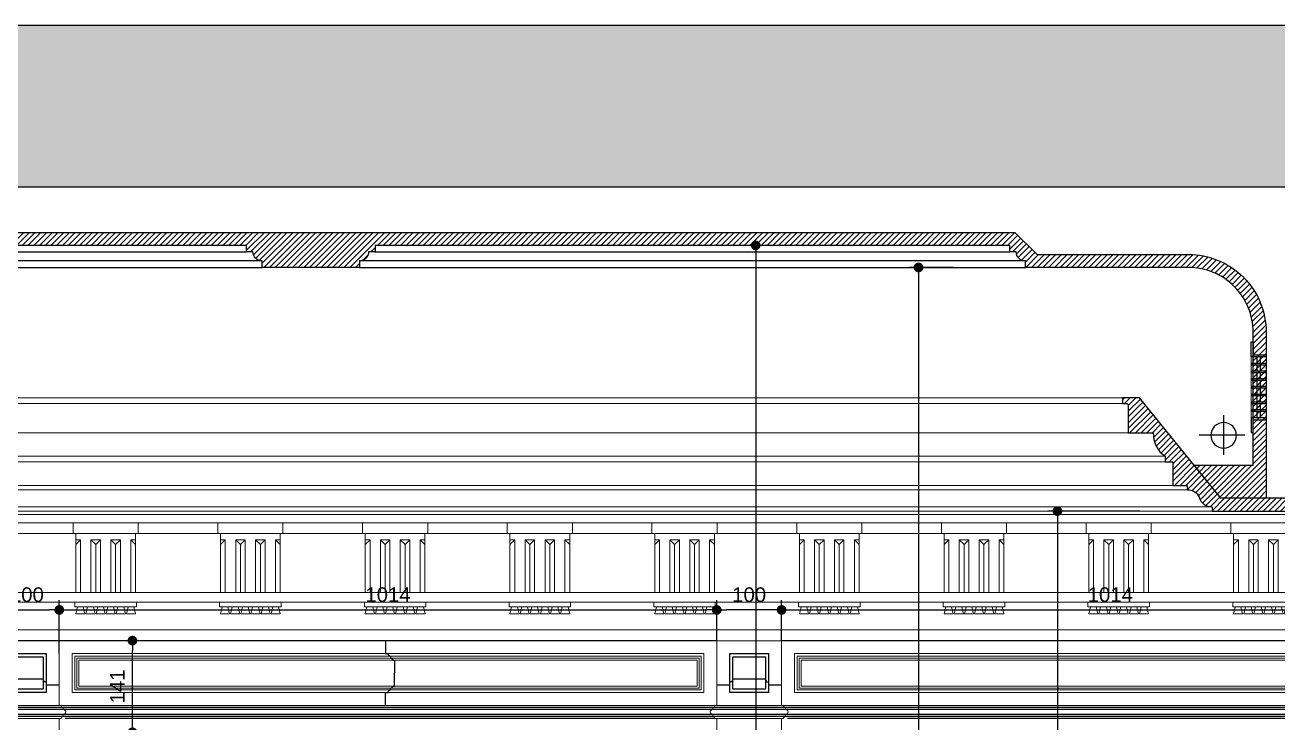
# Model space of a CAD drawing. Header units: inches. Extents: x 274057 to 444617, y 485849 to 635630.
# Drawn here: x 333926 to 335859, y 519172 to 520249 of the extents above; entities that cross this region are included whole.
import ezdxf

# ---------------------------------------------------------------- set-up
doc = ezdxf.new("R2010")
doc.units = ezdxf.units.IN
doc.header["$MEASUREMENT"] = 0
doc.linetypes.add('DASHDOT', pattern=[1, 0.5, -0.25, 0, -0.25])
for name, color, linetype in [('Calliper_wall hatch_CHB', 8, 'Continuous'), ('CQ centerline', 8, 'Continuous'), ('CQ curtains and frames', 252, 'Continuous'), ('CQ Grg Gypsum', 41, 'Continuous'), ('CQ Light Elevation', 4, 'Continuous'), ('CQ PANEL DIMENSION', 1, 'Continuous'), ('CQ section wall', 3, 'Continuous'), ('CQ wall section', 5, 'Continuous'), ('FURNITURE', 252, 'Continuous'), ('ID-wall paper', 8, 'Continuous'), ('Layer7', 8, 'Continuous'), ('METAL', 5, 'Continuous'), ('PROJECTION', 8, 'Continuous'), ('WOOD', 23, 'Continuous'), ('WOOD 01', 34, 'Continuous'), ('WOOD 02', 32, 'Continuous'), ('Wood SECT', 1, 'Continuous')]:
    doc.layers.add(name, color=color, linetype=linetype)
for name, color, linetype, lineweight in [('CQ Grille', 211, 'A-4010 WALL SECTIONS$0$BATTING', 0), ('CQ gypsum 2', 42, 'Continuous', 0), ('CQ Gypsum Hatch', 8, 'Continuous', 20)]:
    doc.layers.add(name, color=color, linetype=linetype, lineweight=lineweight)
doc.styles.get("Standard").update_dxf_attribs({"font": 'arial.ttf'})
doc.linetypes.add('A-4010 WALL SECTIONS$0$BATTING', pattern='A,0.0001,-0.1,[134,ltypeshp.shx,S=0.1,R=0,X=-0.1,Y=0],-0.2,[134,ltypeshp.shx,S=0.1,R=180,X=0.1,Y=0],-0.1', length=0.4001000000000001)
doc.dimstyles.new('chester 15', dxfattribs={"dimscale": 0.15, "dimtxt": 150, "dimasz": 100, "dimexe": 100, "dimexo": 0, "dimgap": 80, "dimtad": 1, "dimdec": 0, "dimzin": 0, "dimdsep": 46, "dimtxsty": 'Standard', "dimblk": 'DOT', "dimcen": 100, "dimclrd": 1, "dimclre": 1, "dimclrt": 3, "dimadec": 0, "dimazin": 0, "dimtfac": 1, "dimtdec": 0, "dimtofl": 0, "dimtmove": 0, "dimatfit": 3, "dimfxl": 1, "dimtolj": 1, "dimtzin": 0, "dimlwd": -1, "dimarcsym": 0})
pattern_1 = [(224.9999999999999, (863766.5914405661, 132415.694420714), (4.419417382415921, -4.419417382415922), [])]

# ---------------------------------------------------------------- blocks, each defined once
blk = doc.blocks.new('ff15 section A and B')
at = {"layer": 'Calliper_wall hatch_CHB', "ltscale": 300}
h = blk.add_hatch(dxfattribs=at)
h.set_pattern_fill('AR-CONC', color=256, scale=10, angle=-13.97142328298541, style=0)
h.set_pattern_definition([(36.02857671701459, (-10204.60207190609, 0), (68.08902030313823, -23.40695012282104), [7.499999999999996, -82.49999999999994]), (341.0285767170146, (-10204.60207190609, 0), (4.696115536243486, 76.3439315510138), [5.999999999999996, -65.99999999999994]), (86.48002117701459, (-10198.92798695251, -1.950579099106356), (72.78513543292026, 52.93698073081826), [6.374019199999996, -70.11421119999994]), (32.21277671701459, (-10199.77331344676, 19.40832532037343), (99.57057156855156, -41.8295132602665), [11.25, -123.75]), (82.66421220701459, (-10191.47576978658, 15.92253007405435), (114.2200327004975, 71.96376963835556), [9.5610342, -105.171376]), (337.2127407070146, (-10199.77331344676, 19.40832532037343), (114.2200326282026, 71.96376960434822), [8.999999999999993, -99.00000009999994]), (7.028576717014596, (-10191.27634040141, 12.14186476061504), (48.20408439676929, -53.48239193755776), [7.5, -82.5]), (312.0285767170146, (-10191.27634040141, 12.14186476061504), (41.11958765836135, 64.49518506525862), [6, -66]), (57.48002145701459, (-10187.25933339629, 7.684998795658897), (89.32367130771898, 11.01279315133763), [6.374019000000001, -70.1142112]), (23.52857671701459, (-10204.60207190609, 0), (9.217332202967913, 32.01097604041668), [0, -65.19999999999999, 0, -67, 0, -66.25]), (353.5285767170146, (-10204.60207190609, 0), (35.05129027384089, 31.92285780031209), [0, -38.2, 0, -63.7, 0, -25.25]), (313.5285767170146, (-10226.24235463831, 5.384065682153026), (51.25843738430952, -15.07725946313922), [0, -25, 0, -78, 0, -103.5]), (303.5285767170146, (-10235.94651729849, 7.798444911818059), (59.01024838598843, -4.365975426402441), [0, -32.5, 0, -51.8, 0, -73.5])])
h.paths.add_polyline_path([(348877.4692059873, 520249.2839683096), (341276.3537984679, 520249.2839683096), (341276.3537984678, 519999.2839683951), (348877.4692059873, 519999.2839683681)])
h.paths.add_polyline_path([(348877.4692059873, 516299.2839683595), (341276.3537984678, 516299.2839683595), (341276.353798468, 516049.2839684301), (348877.4692059873, 516049.2839684301)])
at = {"layer": 'CQ section wall', "elevation": -2.668161488486587e-07}
for points in [[(348877.4692059873, 520249.2839683121), (341275.3537984679, 520249.2839683096)], [(341275.3537984678, 519999.2839683951), (348877.4692059873, 519999.2839683681)]]:
    blk.add_lwpolyline(points, dxfattribs=at)
blk = doc.blocks.new('ff15 section ceiling A and B')
at = {"layer": 'CQ Gypsum Hatch'}
h = blk.add_hatch(dxfattribs=at)
h.set_pattern_fill('ANSI31', color=256, scale=50, angle=180, style=0)
h.set_pattern_definition(pattern_1)
edge = h.paths.add_edge_path()
edge.add_line((331689.6860767345, 526452.1340546021), (331689.6860767789, 526703.414412738))
edge.add_line((331689.6860767789, 526703.414412738), (331679.6860767789, 526703.4144127375))
edge.add_arc((331665.6782293622, 526703.548700945), 14.00849108827068, 359.4507427432638, 450.0000000001616)
edge.add_line((331665.6782293622, 526717.5571920334), (331665.6782293623, 526727.5571920334))
edge.add_line((331665.6782293623, 526727.5571920334), (331655.678227985, 526727.557192033))
edge.add_line((331655.6782279851, 526727.5571920329), (331655.6782291692, 527706.7716334428))
edge.add_line((331655.678229169, 527706.771633443), (331665.6782293623, 527706.7716334426))
edge.add_line((331665.6782293623, 527706.7716334425), (331665.6782293625, 527716.7716334424))
edge.add_arc((331665.6782293623, 527730.7801245307), 14.00849108815448, 270.0000000005076, 360.5492572549534)
edge.add_line((331679.6860767787, 527730.9144127378), (331689.6860767133, 527730.9144127377))
edge.add_line((331689.6860767134, 527730.9144127378), (331689.6860767789, 527880.9145586584))
edge.add_line((331689.6860767787, 527880.9145586584), (331679.6860767789, 527880.9145586578))
edge.add_arc((331665.6782293623, 527881.0488468658), 14.00849108816001, 359.4507427423929, 449.9999999993524)
edge.add_line((331665.6782293625, 527895.0573379537), (331665.6782293624, 527905.0573379537))
edge.add_line((331665.6782293624, 527905.0573379537), (331655.6782279851, 527905.0573379534))
edge.add_line((331655.6782279851, 527905.0573379535), (331655.6782291692, 528884.271633443))
edge.add_line((331655.6782291693, 528884.271633443), (331665.6782293623, 528884.2716334425))
edge.add_line((331665.6782293623, 528884.2716334425), (331665.6782293624, 528894.2716334425))
edge.add_arc((331665.6782293623, 528908.2801245307), 14.00849108830988, 270.0000000001041, 360.5492572545438)
edge.add_line((331679.686076779, 528908.4144127378), (331689.6860767132, 528908.4144127378))
edge.add_line((331689.6860767132, 528908.4144127378), (331689.6860767789, 529058.4142668165))
edge.add_line((331689.6860767789, 529058.4142668166), (331679.6860767786, 529058.4142668159))
edge.add_arc((331665.6782293622, 529058.5485550237), 14.0084910881034, 359.4507427424481, 449.9999999991214)
edge.add_line((331665.6782293623, 529072.5570461117), (331665.6782293621, 529082.5570461118))
edge.add_line((331665.6782293622, 529082.5570461117), (331655.678227985, 529082.5570461113))
edge.add_line((331655.678227985, 529082.5570461114), (331655.6782291689, 530061.7716334431))
edge.add_line((331655.6782291689, 530061.771633443), (331665.6782293622, 530061.7716334425))
edge.add_line((331665.6782293622, 530061.7716334425), (331665.6782293623, 530071.7716334424))
edge.add_arc((331665.6782293623, 530085.7801245307), 14.00849108825339, 270.0000000001615, 360.5492572548936)
edge.add_line((331679.6860767789, 530085.9144127378), (331689.6860767787, 530085.9144127377))
edge.add_line((331689.6860767787, 530085.9144127378), (331689.6860767786, 530235.9144127374))
edge.add_line((331689.6860767786, 530235.9144127374), (331679.6860767787, 530235.9144127369))
edge.add_arc((331665.6782293623, 530236.0487009448), 14.00849108818704, 359.4507427428561, 449.999999999988)
edge.add_line((331665.6782293623, 530250.0571920329), (331665.6782293623, 530260.0571920329))
edge.add_line((331665.6782293623, 530260.0571920329), (331655.678227985, 530260.0571920327))
edge.add_line((331655.6782279849, 530260.0571920325), (331655.6782291688, 531239.2734851332))
edge.add_line((331655.6782291688, 531239.2734851334), (331665.6782293621, 531239.2734851331))
edge.add_line((331665.6782293621, 531239.273485133), (331665.6782293622, 531249.2734851328))
edge.add_arc((331665.6782293619, 531263.2819762214), 14.00849108843663, 270.0000000012017, 360.5492572539634)
edge.add_line((331679.6860767787, 531263.4162644283), (331689.6860767787, 531263.4162644283))
edge.add_line((331689.6860767787, 531263.4162644283), (331689.6860767531, 531413.4162644285))
edge.add_line((331689.6860767531, 531413.4162644285), (331689.6860767531, 531514.9739233013))
edge.add_arc((331789.6860767531, 531514.9739233013), 100.0000000000745, 89.9999999999851, 179.9999999999851, ccw=False)
edge.add_line((331789.6860767531, 531614.9739233013), (331994.9572100234, 531614.9739233012))
edge.add_line((331994.9572100234, 531614.9739233013), (331994.9572100234, 531523.825239419))
edge.add_line((331994.9572100232, 531523.825239419), (332045.6782637457, 531564.9740375305))
edge.add_line((332045.6782637458, 531564.9740375306), (332045.6782597142, 531634.9739233013))
edge.add_line((332045.6782597141, 531634.9739233013), (331789.6860767531, 531634.9739233014))
edge.add_arc((331789.6860767531, 531514.9739233013), 120.000000000095, 89.9999999999729, 179.9999999999796)
edge.add_line((331669.6860767531, 531514.9739233013), (331669.6860767132, 531413.4162644197))
edge.add_line((331669.6860767133, 531413.4162644197), (331669.6860767707, 531281.7407616468))
edge.add_line((331669.6860767706, 531281.7407616468), (331635.6782291779, 531247.4053303335))
edge.add_line((331635.6782291779, 531247.4053303336), (331635.6782237632, 526719.4256441421))
edge.add_line((331635.6782237632, 526719.4256441419), (331669.6860767706, 526685.0902073615))
edge.add_line((331669.6860767706, 526685.0902073616), (331669.6860767531, 526451.8586056066))
edge.add_arc((331789.686076753, 526451.8586055543), 119.9999999999142, 179.9999999749922, 270.00000000002)
edge.add_line((331789.6860767531, 526331.8586055543), (332045.6782583896, 526331.8586055541))
edge.add_line((332045.6782583895, 526331.8586055541), (332045.6782583895, 526401.858605554))
edge.add_line((332045.6782583895, 526401.8586055541), (331994.9572091039, 526443.0074000662))
edge.add_line((331994.957209104, 526443.0074000661), (331994.9572091043, 526351.8586055541))
edge.add_line((331994.9572091041, 526351.8586055541), (331789.686076753, 526351.8586055542))
edge.add_arc((331789.6860767534, 526451.8586055543), 100.0000000001877, 179.9999999982865, 269.9999999998314, ccw=False)
h = blk.add_hatch(dxfattribs=at)
h.set_pattern_fill('ANSI31', color=256, scale=50, angle=180, style=0)
h.set_pattern_definition(pattern_1)
edge = h.paths.add_edge_path()
edge.add_line((332065.6782637456, 526415.3782951294), (332065.6782637456, 525741.4166715438))
edge.add_line((332065.6782637456, 525741.4166715438), (332045.6782263992, 525741.4166715438))
edge.add_line((332045.6782263992, 525741.4166715438), (332045.6782637457, 526401.8590116259))
edge.add_line((332045.6782637457, 526401.8590116259), (331890.8122676351, 526527.498152389))
edge.add_line((331890.8122676351, 526527.498152389), (331890.8122676351, 526553.4166704991))
edge.add_line((331890.8122676351, 526553.4166704991), (331899.5114529805, 526553.4166704991))
edge.add_line((331899.5114529805, 526553.4166704991), (331899.5114529806, 526547.5170703724))
edge.add_arc((331902.2419487925, 526547.5170703722), 2.730495811905712, 179.9999999975572, 270.2479022260947)
edge.add_line((331902.2537628194, 526544.7866001183), (331944.7841469524, 526544.7866001183))
edge.add_line((331944.7841469524, 526544.7866001183), (331944.7841469523, 526506.0414316731))
edge.add_arc((331946.5070290589, 526464.1053591298), 41.9714486658172, 34.39181304655608, 92.35259014991709, ccw=False)
edge.add_line((331981.1416258019, 526487.812894041), (331989.7818599919, 526487.812894041))
edge.add_line((331989.7818599919, 526487.812894041), (331989.7818599919, 526475.7999401593))
edge.add_line((331989.7818599919, 526475.7999401593), (332026.0118476824, 526475.7999401593))
edge.add_line((332026.0118476824, 526475.7999401593), (332026.0118476822, 526453.9059924926))
edge.add_line((332026.0118476822, 526453.9059924926), (332032.6930510519, 526453.9059924926))
edge.add_arc((332051.3967741362, 526452.6784061886), 18.74396503811116, 176.2448770878726, 247.9326666962932)
edge.add_arc((332038.9054078331, 526415.9392573908), 20.12030587980339, -1.5976365181060146, 74.28588736053138, ccw=False)
edge.add_line((332059.0178922653, 526415.3782951294), (332065.6782637456, 526415.3782951294))
edge.add_line((332065.6782637456, 526415.3782951294), (332065.6782637458, 526406.5735043918))
at = {"layer": 'CQ Grg Gypsum'}
for points, elevation in [([(331689.6860767345, 526452.1340546021), (331689.6860767789, 526703.414412738), (331679.6860767789, 526703.4144127374, 0.417024134003028), (331665.6782293622, 526717.5571920334), (331665.6782293623, 526727.5571920334), (331655.6782279851, 526727.5571920329), (331655.678229169, 527706.771633443), (331665.6782293623, 527706.7716334425), (331665.6782293625, 527716.7716334425, 0.4170241339901252), (331679.6860767787, 527730.9144127378), (331689.6860767134, 527730.9144127378), (331689.6860767787, 527880.9145586584), (331679.686076779, 527880.9145586579, 0.417024134003028), (331665.6782293625, 527895.0573379537), (331665.6782293624, 527905.0573379537), (331655.6782279851, 527905.0573379535), (331655.6782291693, 528884.271633443)], 0.001452036967413067), ([(331635.6782291779, 531247.4053303336), (331635.6782237632, 526719.4256441419), (331669.6860767706, 526685.0902073616), (331669.6860767531, 526451.8586056065, 0.4142135625012153), (331789.6860767531, 526331.8586055543), (332045.6782583896, 526331.8586055541), (332045.6782583896, 526401.8586055541), (331994.957209104, 526443.0074000661), (331994.9572091041, 526351.8586055541), (331789.6860767531, 526351.8586055543, -0.4142135623811371), (331689.6860767531, 526451.8586055574)], 0.001452036967413067), ([(332065.6782637456, 526415.3782951294), (332065.6782637456, 525741.4166715438), (332045.6782263992, 525741.4166715438), (332045.6782637457, 526401.8590116259), (331890.8122676351, 526527.498152389), (331890.8122676351, 526553.4166704991), (331899.5114529805, 526553.4166704991), (331899.5114529806, 526547.5170703724, 0.4154813949706535), (331902.2537628194, 526544.7866001183), (331944.7841469524, 526544.7866001183), (331944.7841469523, 526506.0414316731, -0.2584350037517542), (331981.1416258019, 526487.812894041), (331989.7818599919, 526487.812894041), (331989.7818599919, 526475.7999401593), (332026.0118476824, 526475.7999401593), (332026.0118476822, 526453.9059924926), (332032.6930510519, 526453.9059924926, 0.3234142676471498), (332044.3547423904, 526435.3075681478, -0.3437592340717269), (332059.0178922653, 526415.3782951294), (332065.6782637456, 526415.3782951294), (332065.6782637458, 526406.5735043918)], 1.466518336039335e-07)]:
    blk.add_lwpolyline(points, format="xyb", dxfattribs=dict(at, elevation=elevation))
at = {"layer": 'CQ Light Elevation'}
for p, q in [((331948.7800852731, 526364.7000073297, 0.001452255525477963), (331948.7800852729, 526435.3817756439, 0.001451833023507758)), ((331948.7800852729, 526364.7000073297, 0.001452255525477963), (331948.7800852729, 526435.3817756439, 0.001451833023507758)), ((331978.7334003981, 526397.4334685418, 0.001452081799269735), (331917.5240330855, 526397.4334685418, 0.001452036967413067)), ((331978.7334003982, 526397.4334685418, 0.001452081799269735), (331917.5240330855, 526397.4334685418, 0.001452036967413067))]:
    blk.add_line(p, q, dxfattribs=at)
for centre in [(331948.7800852729, 526397.4334685421, 0.001452059860426229), (331948.7800852729, 526397.4334685418, 0.001452059860426232)]:
    blk.add_circle(centre, 19.72674953134264, dxfattribs=at)
blk = doc.blocks.new('A$C11B46C9D')
at = {"layer": 'CQ gypsum 2', "lineweight": 0}
for p, q in [((-0.0001620324910618365, 194.6588426323142), (223.2751500969171, 194.6588426323142)), ((-0.0001620324910618365, 182.0479222272988), (223.2751500969171, 182.0479222272988)), ((61.40054880309617, 182.0479222272988), (61.40054880309617, 165.2333616929245)), ((161.8744392613298, 182.0479222272988), (223.2751500969753, 182.0479222272988)), ((161.8744392613298, 182.0479222272988), (161.8744392613298, 165.2333616928663)), ((-0.0001620324910618365, 165.2333616928663), (223.2751500969171, 165.2333616928663)), ((65.58696090563899, 165.2333616929245), (65.58696090563899, 74.14751840918325)), ((65.58696090563899, 155.4248680452001), (72.95504620618885, 155.4248680452001)), ((65.58696090563899, 148.4475145412725), (72.95504620618885, 155.4248680452001)), ((72.95504620618885, 155.4248680452001), (72.95504620618885, 74.14751840918325)), ((88.91923102218425, 155.4248680452001), (88.91923102218425, 74.14751840918325)), ((88.91923102218425, 155.4248680452001), (96.28731632273411, 148.4475145412725)), ((88.91923102218425, 155.4248680452001), (103.655401623284, 155.4248680452001)), ((96.28731632273411, 148.4475145412725), (103.655401623284, 155.4248680452001)), ((103.655401623284, 155.4248680452001), (103.655401623284, 74.14751840918325)), ((119.6195864402107, 155.4248680452001), (119.6195864402107, 74.14751840918325)), ((119.6195864402107, 155.4248680452001), (134.3557570413104, 155.4248680452001)), ((119.6195864402107, 155.4248680452001), (126.9876717407606, 148.4475145412725)), ((126.9876717407606, 148.4475145412725), (134.3557570413104, 155.4248680452001)), ((134.3557570413104, 155.4248680452001), (134.3557570413104, 74.14751840918325)), ((150.3199418582371, 155.4248680452001), (150.3199418582371, 74.14751840918325)), ((150.3199418582371, 155.4248680452001), (157.688027158787, 148.4475145412725)), ((150.3199418582371, 155.4248680452001), (157.688027158787, 155.4248680452001)), ((157.6880271588452, 165.2333616929245), (157.688027158787, 74.14751840918325)), ((161.8744392613298, 165.2333616928663), (223.2751500969753, 165.2333616928663)), ((96.28731632273411, 148.4475145412725), (96.28731632273411, 74.14751840918325)), ((126.9876717407606, 148.4475145412725), (126.9876717408188, 74.14751840918325)), ((-0.0001620324910618365, 74.14751840912504), (223.2751500969171, 74.14751840912504)), ((-0.0001620324910618365, 59.35070513532264), (223.2751500969171, 59.35070513532264)), ((64.19149020448094, 59.35070513532264), (64.19149020448094, 52.42917045735521)), ((159.0834978590137, 59.35070513532264), (159.0834978590137, 52.42917045735521)), ((64.19149020448094, 52.42917045735521), (159.0834978590137, 52.42917045735521)), ((68.09880816604709, 52.42917045735521), (65.53114207688486, 41.26540485181613)), ((65.53114207688486, 41.26540485181613), (79.59748674131697, 41.26540485181613)), ((77.02982065215474, 52.42917045735521), (79.59748674131697, 41.26540485181613)), ((83.72808001603698, 52.42917045735521), (81.16041392687475, 41.26540485181613)), ((81.16041392687475, 41.26540485181613), (95.22675859037554, 41.26540485181613)), ((92.65909250028199, 52.42917045735521), (95.22675859037554, 41.26540485181613)), ((99.35735186509555, 52.42917045735521), (96.78968577593332, 41.26540485181613)), ((96.78968577593332, 41.26540485181613), (110.8560304385028, 41.26540485181613)), ((108.2883643493406, 52.42917045735521), (110.8560304385028, 41.26540485181613)), ((114.9866237132228, 52.42917045735521), (112.4189576240606, 41.26540485181613)), ((112.4189576240606, 41.26540485181613), (126.4853022884927, 41.26540485181613)), ((123.9176361983991, 52.42917045735521), (126.4853022884927, 41.26540485181613)), ((130.6158955622814, 52.42917045735521), (128.0482294731191, 41.26540485181613)), ((128.0482294731191, 41.26540485181613), (142.1145741375512, 41.26540485181613)), ((139.546908048389, 52.42917045735521), (142.1145741375512, 41.26540485181613)), ((146.2451674113399, 52.42917045735521), (143.6775013221777, 41.26540485181613)), ((143.6775013221777, 41.26540485181613), (157.7438459866098, 41.26540485181613)), ((155.1761798974476, 52.42917045735521), (157.7438459866098, 41.26540485181613)), ((-0.0001620324910618365, 16.74554898560746), (223.2751500969171, 16.74554898560746)), ((-0.0001620324328541756, -9.942281758412719e-05), (223.2751500969753, -9.942281758412719e-05))]:
    blk.add_line(p, q, dxfattribs=at)
at = {"layer": 'CQ gypsum 2', "lineweight": 0, "ltscale": 100}
for p, q in [((61.40054880309617, 182.0479222272988), (161.8744392613298, 182.0479222272988)), ((-0.0001620324910618365, 165.2333616928663), (61.40054880309617, 165.2333616928663))]:
    blk.add_line(p, q, dxfattribs=at)
blk = doc.blocks.new('cornice002.A')
at = {"layer": 'CQ Grg Gypsum', "xscale": -1, "rotation": 359.9999999999987}
for p in [(346967.1219439639, 523348.9190911346, -8.981819008733589e-08), (347413.6725682227, 523348.9190911347, -8.981819008733589e-08), (347636.9478803521, 523348.9190911347, -8.981819008733589e-08), (347860.2231924816, 523348.9190911348, -8.981819008733589e-08), (348083.498504611, 523348.9190911349, -8.981819008733589e-08), (348306.7738167404, 523348.9190911349, -8.981819008733589e-08), (348530.0491288698, 523348.919091135, -8.981819008733589e-08), (348753.3244409992, 523348.919091135, -8.981819008733589e-08), (348976.5997531286, 523348.9190911351, -8.981819008733589e-08)]:
    blk.add_blockref('A$C11B46C9D', p, dxfattribs=at)
at = {"layer": 'CQ Grg Gypsum'}
blk.add_blockref('A$C11B46C9D', (346967.1222680288, 523348.9190911346, -8.981819008733589e-08), dxfattribs=at)
blk = doc.blocks.new('DIFFUSER SEC')
at = {"layer": 'FURNITURE', "color": 251, "linetype": 'Continuous', "lineweight": 0}
for p, q in [((55028.50211812685, -20119.84090920478), (55028.50211812685, -20213.84090920665)), ((55051.50211812708, -20119.84090920478), (55051.50211812708, -20213.84090920665))]:
    blk.add_line(p, q, dxfattribs=at)
at = {"layer": 'Layer7', "linetype": 'DASHDOT', "ltscale": 1000}
for p, q in [((55028.66382887423, -20116.84090920667), (55028.50211812684, -20116.67919845927)), ((55048.50211812684, -20217.50150354892), (55047.84152378461, -20216.84090920667))]:
    blk.add_line(p, q, dxfattribs=at)
at = {"layer": 'METAL'}
for points in [[(55048.50211812684, -20096.84090920664), (55048.50211812684, -20116.84090920665), (55028.50211812685, -20116.84090920665), (55028.50211812685, -20119.84090920478), (55051.50211812708, -20119.84090920478), (55051.50211812708, -20096.84090920664), (55048.50211812684, -20096.84090920664)], [(55048.50211812684, -20236.84090920665), (55048.50211812684, -20216.84090920664), (55028.50211812685, -20216.84090920664), (55028.50211812685, -20213.84090920665), (55051.50211812708, -20213.84090920665), (55051.50211812708, -20236.84090920665), (55048.50211812684, -20236.84090920665)]]:
    blk.add_lwpolyline(points, dxfattribs=at)
for points in [[(55028.50211812685, -20130.21590920665), (55051.50211812708, -20130.21590920665), (55051.50211812708, -20132.21590920664), (55028.50211812685, -20132.21590920664)], [(55028.50211812685, -20142.09090920478), (55051.50211812708, -20142.09090920478), (55051.50211812708, -20144.09090920664), (55028.50211812685, -20144.09090920664)], [(55028.50211812685, -20153.96590920664), (55051.50211812708, -20153.96590920664), (55051.50211812708, -20155.96590920664), (55028.50211812685, -20155.96590920664)], [(55028.50211812685, -20165.84090920664), (55051.50211812708, -20165.84090920664), (55051.50211812708, -20167.84090920664), (55028.50211812685, -20167.84090920664)], [(55028.50211812685, -20177.71590920665), (55051.50211812708, -20177.71590920665), (55051.50211812708, -20179.71590920665), (55028.50211812685, -20179.71590920665)], [(55028.50211812685, -20189.59090920664), (55051.50211812708, -20189.59090920664), (55051.50211812708, -20191.59090920664), (55028.50211812685, -20191.59090920664)], [(55028.50211812685, -20201.46590920664), (55051.50211812708, -20201.46590920664), (55051.50211812708, -20203.46590920664), (55028.50211812685, -20203.46590920664)]]:
    blk.add_lwpolyline(points, close=True, dxfattribs=at)
at = {"layer": 'PROJECTION'}
for p, q in [((55037.50211812684, -20130.21590920665), (55037.50211812684, -20119.84090920478)), ((55042.50211812707, -20130.21590920665), (55042.50211812707, -20119.84090920478)), ((55037.50211812684, -20142.09090920478), (55037.50211812684, -20132.21590920664)), ((55042.50211812707, -20142.09090920478), (55042.50211812707, -20132.21590920664)), ((55037.50211812684, -20153.96590920664), (55037.50211812684, -20144.09090920664)), ((55037.50211812684, -20165.84090920664), (55037.50211812684, -20155.96590920664)), ((55042.50211812707, -20153.96590920664), (55042.50211812707, -20144.09090920664)), ((55042.50211812707, -20165.84090920664), (55042.50211812707, -20155.96590920664)), ((55037.50211812684, -20177.71590920665), (55037.50211812684, -20167.84090920664)), ((55037.50211812684, -20189.59090920664), (55037.50211812684, -20179.71590920665)), ((55042.50211812707, -20177.71590920665), (55042.50211812707, -20167.84090920664)), ((55042.50211812707, -20189.59090920664), (55042.50211812707, -20179.71590920665)), ((55037.50211812684, -20201.46590920664), (55037.50211812684, -20191.59090920664)), ((55042.50211812707, -20201.46590920664), (55042.50211812707, -20191.59090920664)), ((55037.50211812684, -20213.84090920665), (55037.50211812684, -20203.46590920664)), ((55042.50211812707, -20213.84090920665), (55042.50211812707, -20203.46590920664))]:
    blk.add_line(p, q, dxfattribs=at)
blk = doc.blocks.new('_Dot')
at = {"color": 0, "linetype": 'ByBlock', "lineweight": -2}
blk.add_line((-0.5, 0), (-1, 0), dxfattribs=at)
at = {"color": 0, "linetype": 'ByBlock', "const_width": 0.5}
blk.add_lwpolyline([(-0.25, 0, 1), (0.25, 0, 1)], format="xyb", close=True, dxfattribs=at)
blk = doc.blocks.new('*D423')
at = {"layer": 'CQ curtains and frames', "color": 1, "lineweight": -2, "transparency": 16777216}
for p, q in [((335646.0828505606, 519499.2838226132), (335503.7638339621, 519499.2838226132)), ((335646.0828505629, 516399.2838571999), (335503.7638339621, 516399.2838571999))]:
    blk.add_line(p, q, dxfattribs=at)
at = {"layer": 'CQ curtains and frames', "color": 1, "transparency": 16777216}
blk.add_line((335518.7638339621, 519484.2838226132), (335518.7638339621, 516414.2838571999), dxfattribs=at)
at = {"layer": 'Defpoints', "color": 0, "transparency": 16777216}
for p in [(335646.0828505606, 519499.2838226132, -1.201643152447252e-07), (335518.7638339621, 516399.2838571999), (335646.0828505629, 516399.2838571999, 0.01715760956976009)]:
    blk.add_point(p, dxfattribs=at)
at = {"layer": 'CQ curtains and frames', "color": 1, "transparency": 16777216, "xscale": 15, "yscale": 15, "zscale": 15}
for p, rotation in [((335518.7638339621, 519499.2838226132), 90), ((335518.7638339621, 516399.2838571999), 270)]:
    blk.add_blockref('_Dot', p, dxfattribs=dict(at, rotation=rotation))
at = {"layer": 'CQ curtains and frames', "color": 3, "transparency": 16777216, "insert": (335495.2682677958, 517949.2838399063), "char_height": 22.5, "attachment_point": 5, "rotation": 90}
blk.add_mtext('\\A1;3100', dxfattribs=at)
blk = doc.blocks.new('*D424')
at = {"layer": 'CQ PANEL DIMENSION', "color": 1, "lineweight": -2, "transparency": 16777216}
for p, q in [((335358.0440147632, 519875.2760095802), (335289.4738990651, 519875.2760095802)), ((335358.0440147654, 516399.2838571998), (335289.4738990651, 516399.2838571998))]:
    blk.add_line(p, q, dxfattribs=at)
at = {"layer": 'CQ PANEL DIMENSION', "color": 1, "transparency": 16777216}
blk.add_line((335304.4738990651, 519860.2760095802), (335304.4738990651, 516414.2838571998), dxfattribs=at)
at = {"layer": 'Defpoints', "color": 0, "transparency": 16777216}
for p in [(335358.0440147632, 519875.2760095802, 0.001451770151264214), (335304.4738990651, 516399.2838571998), (335358.0440147654, 516399.2838571998, 0.01719557892900303)]:
    blk.add_point(p, dxfattribs=at)
at = {"layer": 'CQ PANEL DIMENSION', "color": 1, "transparency": 16777216, "xscale": 15, "yscale": 15, "zscale": 15}
for p, rotation in [((335304.4738990651, 519875.2760095802), 90), ((335304.4738990651, 516399.2838571998), 270)]:
    blk.add_blockref('_Dot', p, dxfattribs=dict(at, rotation=rotation))
at = {"layer": 'CQ PANEL DIMENSION', "color": 3, "transparency": 16777216, "insert": (335280.9783328988, 518137.2799333899), "char_height": 22.5, "attachment_point": 5, "rotation": 90}
blk.add_mtext('\\A1;3476', dxfattribs=at)
blk = doc.blocks.new('*D425')
at = {"layer": 'CQ PANEL DIMENSION', "color": 1, "lineweight": -2, "transparency": 16777216}
for p, q in [((335333.9012354683, 519909.2838571902), (335038.2850549224, 519909.2838571902)), ((335358.0440147654, 516399.2838571998), (335038.2850549224, 516399.2838571998))]:
    blk.add_line(p, q, dxfattribs=at)
at = {"layer": 'CQ PANEL DIMENSION', "color": 1, "transparency": 16777216}
blk.add_line((335053.2850549224, 519894.2838571902), (335053.2850549224, 516414.2838571998), dxfattribs=at)
at = {"layer": 'Defpoints', "color": 0, "transparency": 16777216}
for p in [(335333.9012354683, 519909.2838571902, 0.001451770151264214), (335053.2850549224, 516399.2838571998), (335358.0440147654, 516399.2838571998)]:
    blk.add_point(p, dxfattribs=at)
at = {"layer": 'CQ PANEL DIMENSION', "color": 1, "transparency": 16777216, "xscale": 15, "yscale": 15, "zscale": 15}
for p, rotation in [((335053.2850549224, 519909.2838571902), 90), ((335053.2850549224, 516399.2838571998), 270)]:
    blk.add_blockref('_Dot', p, dxfattribs=dict(at, rotation=rotation))
at = {"layer": 'CQ PANEL DIMENSION', "color": 3, "transparency": 16777216, "insert": (335029.7894887561, 518154.2838571948), "char_height": 22.5, "attachment_point": 5, "rotation": 90}
blk.add_mtext('\\A1;3510', dxfattribs=at)
blk = doc.blocks.new('*D428')
at = {"layer": 'CQ PANEL DIMENSION', "color": 1, "lineweight": -2, "transparency": 16777216}
for p, q in [((333878.8061216258, 519279.3448750023), (333878.8061216258, 519361.7210507771)), ((333978.8042414872, 519279.3448625709), (333978.8042414872, 519361.7210507771))]:
    blk.add_line(p, q, dxfattribs=at)
at = {"layer": 'CQ PANEL DIMENSION', "color": 1, "transparency": 16777216}
blk.add_line((333893.8061216258, 519346.7210507771), (333963.8042414872, 519346.7210507771), dxfattribs=at)
at = {"layer": 'Defpoints', "color": 0, "transparency": 16777216}
for p in [(333978.8042414872, 519346.7210507771), (333878.8061216258, 519279.3448750023, -0.00786761315195559), (333978.8042414872, 519279.3448625709, -0.003827479037105272)]:
    blk.add_point(p, dxfattribs=at)
at = {"layer": 'CQ PANEL DIMENSION', "color": 1, "transparency": 16777216, "xscale": 15, "yscale": 15, "zscale": 15, "rotation": 180}
blk.add_blockref('_Dot', (333878.8061216258, 519346.7210507771), dxfattribs=at)
at = {"layer": 'CQ PANEL DIMENSION', "color": 1, "transparency": 16777216, "xscale": 15, "yscale": 15, "zscale": 15}
blk.add_blockref('_Dot', (333978.8042414872, 519346.7210507771), dxfattribs=at)
at = {"layer": 'CQ PANEL DIMENSION', "color": 3, "transparency": 16777216, "insert": (333928.8051815565, 519370.2089430008), "char_height": 22.5, "attachment_point": 5}
blk.add_mtext('\\A1;100', dxfattribs=at)
blk = doc.blocks.new('*D429')
at = {"layer": 'CQ PANEL DIMENSION', "color": 1, "lineweight": -2, "transparency": 16777216}
for p, q in [((333978.8039897129, 519299.2425678344), (333978.8039897129, 519361.7210507771)), ((334993.1814774471, 519299.242567834), (334993.1814774471, 519361.7210507771))]:
    blk.add_line(p, q, dxfattribs=at)
at = {"layer": 'CQ PANEL DIMENSION', "color": 1, "transparency": 16777216}
blk.add_line((333993.8039897129, 519346.7210507771), (334978.1814774471, 519346.7210507771), dxfattribs=at)
at = {"layer": 'Defpoints', "color": 0, "transparency": 16777216}
for p in [(334993.1814774471, 519346.7210507771), (333978.8039897129, 519299.2425678344, 0.1126971823437413), (334993.1814774471, 519299.242567834, 0.01790186982361774)]:
    blk.add_point(p, dxfattribs=at)
at = {"layer": 'CQ PANEL DIMENSION', "color": 1, "transparency": 16777216, "xscale": 15, "yscale": 15, "zscale": 15, "rotation": 180}
blk.add_blockref('_Dot', (333978.8039897129, 519346.7210507771), dxfattribs=at)
at = {"layer": 'CQ PANEL DIMENSION', "color": 1, "transparency": 16777216, "xscale": 15, "yscale": 15, "zscale": 15}
blk.add_blockref('_Dot', (334993.1814774471, 519346.7210507771), dxfattribs=at)
at = {"layer": 'CQ PANEL DIMENSION', "color": 3, "transparency": 16777216, "insert": (334485.99273358, 519370.2089430008), "char_height": 22.5, "attachment_point": 5}
blk.add_mtext('\\A1;1014', dxfattribs=at)
blk = doc.blocks.new('*D430')
at = {"layer": 'CQ PANEL DIMENSION', "color": 1, "lineweight": -2, "transparency": 16777216}
for p, q in [((335093.1800547778, 519299.4156371624), (335093.1800547778, 519361.7210507771)), ((336107.5526012417, 519299.242567834), (336107.5526012417, 519361.7210507771))]:
    blk.add_line(p, q, dxfattribs=at)
at = {"layer": 'CQ PANEL DIMENSION', "color": 1, "transparency": 16777216}
blk.add_line((335108.1800547778, 519346.7210507771), (336092.5526012417, 519346.7210507771), dxfattribs=at)
at = {"layer": 'Defpoints', "color": 0, "transparency": 16777216}
for p in [(336107.5526012417, 519346.7210507771), (335093.1800547778, 519299.4156371624, 0.1126971823437413), (336107.5526012417, 519299.242567834, 0.01790186982361775)]:
    blk.add_point(p, dxfattribs=at)
at = {"layer": 'CQ PANEL DIMENSION', "color": 1, "transparency": 16777216, "xscale": 15, "yscale": 15, "zscale": 15, "rotation": 180}
blk.add_blockref('_Dot', (335093.1800547778, 519346.7210507771), dxfattribs=at)
at = {"layer": 'CQ PANEL DIMENSION', "color": 1, "transparency": 16777216, "xscale": 15, "yscale": 15, "zscale": 15}
blk.add_blockref('_Dot', (336107.5526012417, 519346.7210507771), dxfattribs=at)
at = {"layer": 'CQ PANEL DIMENSION', "color": 3, "transparency": 16777216, "insert": (335600.3663280098, 519370.2089430008), "char_height": 22.5, "attachment_point": 5}
blk.add_mtext('\\A1;1014', dxfattribs=at)
blk = doc.blocks.new('pilaster wardrobe')
at = {"layer": 'WOOD 01', "lineweight": 0, "ltscale": 500, "elevation": 3.731425911869324e-08}
blk.add_lwpolyline([(3349.080012781526, -6047.522935493394), (3449.080012781526, -6047.522935493394), (3449.080012781526, -5947.522935493394), (3349.080012781526, -5947.522935493394)], close=True, dxfattribs=at)
at = {"layer": 'WOOD 01', "lineweight": 0, "ltscale": 500, "elevation": 5.621709576336568e-07}
for points in [[(3349.080012781467, -6047.522935493394), (3346.080012781467, -6047.522935493394, -0.4142135623730951), (3343.080012781467, -6050.522935493394), (3343.080012781467, -6053.522935493394, 1), (3343.080012781467, -6061.522935493394), (3343.080012781467, -6064.522935493394, -0.4142135623730951), (3346.080012781467, -6067.522935493394), (3349.080012781467, -6067.522935493394)], [(3449.080012781584, -6047.522935493394), (3452.080012781584, -6047.522935493394, 0.4142135623730951), (3455.080012781584, -6050.522935493394), (3455.080012781584, -6053.522935493394, -1), (3455.080012781584, -6061.522935493394), (3455.080012781584, -6064.522935493394, 0.4142135623730951), (3452.080012781584, -6067.522935493394), (3449.080012781584, -6067.522935493394)]]:
    blk.add_lwpolyline(points, format="xyb", dxfattribs=at)
at = {"layer": 'WOOD 01', "lineweight": 0, "ltscale": 500, "elevation": 3.731425911869324e-08}
blk.add_lwpolyline([(3349.081916897136, -7847.522903539164), (3349.080012781584, -6067.522935493394), (3449.080012781584, -6067.522935493394), (3449.081916897136, -7847.522903539164), (3349.081916897136, -7847.522903539164)], dxfattribs=at)
at = {"layer": 'WOOD 02', "color": 8, "ltscale": 100}
for p, q in [((3343.080012781584, -6050.522935493394, 5.621709576336568e-07), (3455.080012781584, -6050.522935493394, 5.621709576336568e-07)), ((3343.080012781584, -6053.522935493394, 5.621709576336568e-07), (3455.080012781584, -6053.522935493394, 5.621709576336568e-07)), ((3343.080012781584, -6061.522935493394, 5.621709576336568e-07), (3455.080012781584, -6061.522935493394, 5.621709576336568e-07)), ((3343.080012781584, -6064.522935493394, 5.621709576336568e-07), (3455.080012781584, -6064.522935493394, 5.621709576336568e-07))]:
    blk.add_line(p, q, dxfattribs=at)
at = {"layer": 'WOOD 02', "color": 8, "ltscale": 100, "elevation": 3.731425911869324e-08}
for points in [[(3369.080012781526, -6027.522935493394), (3429.080012781526, -6027.522935493394), (3429.080012781526, -5967.522935493394), (3369.080012781526, -5967.522935493394)], [(3374.080012781526, -6022.522935493394), (3424.080012781526, -6022.522935493394), (3424.080012781526, -5972.522935493394), (3374.080012781526, -5972.522935493394)]]:
    blk.add_lwpolyline(points, close=True, dxfattribs=at)
at = {"layer": 'Wood SECT', "elevation": 3.731425911869324e-08}
blk.add_lwpolyline([(3449.080012781526, -6015.559531667357), (3429.080012781526, -6015.559531667357), (3429.080012781526, -6011.559531667357, -0.414213562373095), (3424.080012781526, -6006.559531667357), (3399.080012781526, -6006.559531667357), (3374.080012781526, -6006.559531667357, -0.414213562373095), (3369.080012781526, -6011.559531667357), (3369.080012781526, -6015.559531667357), (3349.080012781526, -6015.559531667357)], format="xyb", dxfattribs=at)
blk = doc.blocks.new('FF-15 Cabinet elev B rev')
at = {"layer": 'WOOD', "color": 8}
for p, q in [((6860.569208501664, 3215.170673105516, 0.0308901439585342), (5858.191550047195, 3215.170673105516, 0.0308901439585342)), ((6860.569208501664, 3212.170715785702, 0.0308901439585342), (5858.191550047195, 3212.170715785702, 0.0308901439585342)), ((7974.945273566525, 3215.170673105516, 0.0308901439585342), (6972.567615112057, 3215.170673105516, 0.0308901439585342)), ((7974.945273566525, 3212.170715785702, 0.0308901439585342), (6972.567615112057, 3212.170715785702, 0.0308901439585342)), ((6860.569208501664, 3204.170829599141, 0.0308901439585342), (5858.191550047195, 3204.170829599141, 0.0308901439585342)), ((6860.569208501664, 3201.170872279326, 0.0308901439585342), (5858.191550047195, 3201.170872279326, 0.0308901439585342)), ((7974.945273566525, 3204.170829599141, 0.0308901439585342), (6972.567615112057, 3204.170829599141, 0.0308901439585342)), ((7974.945273566525, 3201.170872279326, 0.0308901439585342), (6972.567615112057, 3201.170872279326, 0.0308901439585342))]:
    blk.add_line(p, q, dxfattribs=at)
at = {"layer": 'WOOD', "color": 8, "lineweight": 0, "elevation": 0.1256849316294262}
for points in [[(6842.569180048187, 3294.337113397545), (5876.191578500613, 3294.34220747964), (5876.191578500671, 3242.173120560474), (6842.569180048362, 3242.168026478612)], [(6839.569222728256, 3291.337171891239), (5879.191535820544, 3291.342234345851), (5879.191535820602, 3245.173062066664), (6839.569222728431, 3245.1679996124)], [(7956.945245113049, 3294.337113397545), (6990.567643565475, 3294.34220747964), (6990.567643565533, 3242.173120560474), (7956.945245113224, 3242.168026478612)], [(7953.945287793118, 3291.337171891239), (6993.567600885406, 3291.342234345851), (6993.567600885464, 3245.173062066664), (7953.945287793293, 3245.1679996124)]]:
    blk.add_lwpolyline(points, close=True, dxfattribs=at)
at = {"layer": 'WOOD 01'}
for p, q in [((6863.569165821536, 3198.170914959395, 0.0308901439585342), (5861.191507367068, 3198.170914959395, 0.0308901439585342)), ((7977.945230886398, 3198.170914959395, 0.0308901439585342), (6975.56757243193, 3198.170914959395, 0.0308901439585342))]:
    blk.add_line(p, q, dxfattribs=at)
at = {"layer": 'WOOD 01', "lineweight": 0, "elevation": 0.1256849316294262}
for points in [[(6866.569123141468, 3318.336929979967), (5852.191635407333, 3318.342277084594), (5852.191635407391, 3218.173303978168), (6866.5691231417, 3218.167956873658)], [(7980.945188206329, 3318.336929979967), (6966.567700472195, 3318.342277084594), (6966.567700472253, 3218.173303978168), (7980.945188206562, 3218.167956873658)], [(6846.569123141468, 3298.337035405915), (5872.191635407333, 3298.342171657947), (5872.191635407391, 3238.173198552104), (6846.569123141642, 3238.168062300305)], [(6836.569302307442, 3288.337267283816), (5882.191456241417, 3288.342298111413), (5882.191456241475, 3248.172966674087), (6836.569302307558, 3248.167935846839)], [(7960.945188206329, 3298.337035405915), (6986.567700472195, 3298.342171657947), (6986.567700472253, 3238.173198552104), (7960.945188206504, 3238.168062300305)], [(7950.945367372304, 3288.337267283816), (6996.567521306279, 3288.342298111413), (6996.567521306337, 3248.172966674087), (7950.94536737242, 3248.167935846839)]]:
    blk.add_lwpolyline(points, close=True, dxfattribs=at)
at = {"layer": 'Wood SECT', "elevation": 0.1256849316294262}
for points in [[(6355.380484700843, 3318.339624617016), (6355.380379274429, 3298.339603531873), (6359.380379274313, 3298.339603532106, 0.4142135623858818), (6363.380322367535, 3294.339660438825), (6363.380322367535, 3291.339703119011, -0.4142135623617291), (6366.380279687466, 3288.33974579908), (6369.380237007339, 3288.33974579908), (6369.380237007339, 3268.255031998735)], [(6355.380484700843, 3218.170825638575), (6355.380379274429, 3238.170846723719), (6359.380379274313, 3238.170846723486, -0.4142135623858818), (6363.380322367535, 3242.170789816766), (6363.380322367535, 3245.170747136581, 0.4142135623617291), (6366.380279687466, 3248.170704456512), (6369.380237007339, 3248.170704456512), (6369.380237007339, 3268.255031998735)]]:
    blk.add_lwpolyline(points, format="xyb", dxfattribs=at)
at = {"layer": 'WOOD', "color": 0, "xscale": -0.9999857733061659, "yscale": 0.9999857733061659, "zscale": 0.9999857733061659}
for p in [(9201.224001852854, 9265.607529662084, 0.0308895817955744), (10315.60006691772, 9265.607529661618, 0.0308895817955744)]:
    blk.add_blockref('pilaster wardrobe', p, dxfattribs=at)
blk = doc.blocks.new('*D813')
at = {"layer": 'CQ PANEL DIMENSION', "color": 1, "lineweight": -2, "transparency": 16777216}
for p, q in [((334993.181477447, 519299.4102900578), (334993.181477447, 519361.7210507771)), ((335093.1800547778, 519299.4156371624), (335093.1800547778, 519361.7210507771))]:
    blk.add_line(p, q, dxfattribs=at)
at = {"layer": 'CQ PANEL DIMENSION', "color": 1, "transparency": 16777216}
blk.add_line((335078.1800547778, 519346.7210507771), (335008.181477447, 519346.7210507771), dxfattribs=at)
at = {"layer": 'Defpoints', "color": 0, "transparency": 16777216}
for p in [(334993.181477447, 519346.7210507771), (334993.181477447, 519299.4102900578, 0.1126971823437413), (335093.1800547778, 519299.4156371624, 0.1126971823437413)]:
    blk.add_point(p, dxfattribs=at)
at = {"layer": 'CQ PANEL DIMENSION', "color": 1, "transparency": 16777216, "xscale": 15, "yscale": 15, "zscale": 15, "rotation": 180}
blk.add_blockref('_Dot', (334993.181477447, 519346.7210507771), dxfattribs=at)
at = {"layer": 'CQ PANEL DIMENSION', "color": 1, "transparency": 16777216, "xscale": 15, "yscale": 15, "zscale": 15}
blk.add_blockref('_Dot', (335093.1800547778, 519346.7210507771), dxfattribs=at)
at = {"layer": 'CQ PANEL DIMENSION', "color": 3, "transparency": 16777216, "insert": (335043.1807661124, 519370.2089430008), "char_height": 22.5, "attachment_point": 5}
blk.add_mtext('\\A1;100', dxfattribs=at)
blk = doc.blocks.new('*D830')
at = {"layer": 'CQ PANEL DIMENSION', "color": 1, "lineweight": -2, "transparency": 16777216}
for p, q in [((333816.8068281476, 519299.344868155), (334106.7169517718, 519299.344868155)), ((333816.8068281476, 519157.9151685778), (334106.7169517718, 519157.9151685778))]:
    blk.add_line(p, q, dxfattribs=at)
at = {"layer": 'CQ PANEL DIMENSION', "color": 1, "transparency": 16777216}
blk.add_line((334091.7169517718, 519172.9151685778), (334091.7169517718, 519284.344868155), dxfattribs=at)
at = {"layer": 'Defpoints', "color": 0, "transparency": 16777216}
for p in [(333816.8068281476, 519299.344868155, -1.283666717956378e-07), (334091.7169517718, 519299.344868155), (333816.8068281476, 519157.9151685778)]:
    blk.add_point(p, dxfattribs=at)
at = {"layer": 'CQ PANEL DIMENSION', "color": 1, "transparency": 16777216, "xscale": 15, "yscale": 15, "zscale": 15}
for p, rotation in [((334091.7169517718, 519299.344868155), 90), ((334091.7169517718, 519157.9151685778), 270)]:
    blk.add_blockref('_Dot', p, dxfattribs=dict(at, rotation=rotation))
at = {"layer": 'CQ PANEL DIMENSION', "color": 3, "transparency": 16777216, "insert": (334068.4209081157, 519228.6300183663), "char_height": 22.5, "attachment_point": 5, "rotation": 90}
blk.add_mtext('\\A1;141', dxfattribs=at)

msp = doc.modelspace()

# ---------------------------------------------------------------- linework, layer by layer
at = {"layer": 'CQ centerline'}
for p, q in [((333288.4500795572, 519899.283968244, 0.001451770151264218), (334267.6663726572, 519899.2839682098, 0.001451770151264218)), ((334465.9500795572, 519899.2839682578, 0.001451770151264218), (335445.1663726572, 519899.2839682235, 0.001451770151264218)), ((334291.6748637454, 519885.2754771557, 0.001451770151264218), (333264.441588469, 519885.2754771558, 0.001451770151264218)), ((335469.1748637454, 519885.2754771694, 0.001451770151264218), (334441.941588469, 519885.2754771695, 0.001451770151264218)), ((333264.3073002619, 519875.2761208274, 0.001451770151264218), (334291.8091519527, 519875.2761207675, 0.001451770151264218)), ((334441.8073002619, 519875.2761208411, 0.001451770151264218), (335469.3091519527, 519875.2761207812, 0.001451770151264218))]:
    msp.add_line(p, q, dxfattribs=at)
at = {"layer": 'CQ gypsum 2'}
for p, q in [((330759.3053343424, 519674.1499298889, -1.201643152447252e-07), (335619.3050425005, 519674.1499298889, -1.201643152447252e-07)), ((330759.3053343424, 519665.4507445435, -1.201643152447252e-07), (335619.3050425005, 519665.4507445435, -1.201643152447252e-07)), ((330750.6752639615, 519620.1780505392, -1.201643152447252e-07), (335627.9351128814, 519620.1780505718, -1.201643152447252e-07)), ((330693.7015578842, 519583.8205716889, -1.201643152447252e-07), (335684.9088189585, 519583.8205717222, -1.201643152447252e-07)), ((330693.7015578843, 519575.1803374986, -1.201643152447252e-07), (335684.9088189585, 519575.180337532, -1.201643152447252e-07)), ((330659.7946563358, 519532.2691464384, -1.201643152447252e-07), (335718.815720507, 519532.2691464722, -1.201643152447252e-07)), ((330681.6886040026, 519538.9503498082, -1.201643152447252e-07), (335696.9217728402, 519538.9503498417, -1.201643152447252e-07)), ((330621.2669589727, 519499.283933744, -1.201643152447252e-07), (335757.3434178699, 519499.2839337783, -1.201643152447252e-07)), ((330622.3888834341, 519505.9443052245, -1.201643152447252e-07), (335757.3434178701, 519505.9443052589, -1.201643152447252e-07))]:
    msp.add_line(p, q, dxfattribs=at)

# ---------------------------------------------------------------- block references
at = {"layer": 'CQ Grg Gypsum', "xscale": -1}
msp.add_blockref('cornice002.A', (682692.1062639047, -4049.634655094182, -3.854848170878333e-08), dxfattribs=at)
at = {"layer": 'CQ Grg Gypsum'}
msp.add_blockref('FF-15 Cabinet elev B rev', (328126.6123543056, 515981.0733600778, 0.01747947735006476), dxfattribs=at)
at = {"layer": 'CQ Grille', "extrusion": (0, 0, -1), "zscale": -1}
msp.add_blockref('DIFFUSER SEC', (-390869.3652255721, 539857.1170318075, -0.001451770151264218), dxfattribs=at)
at = {"layer": 'CQ wall section', "xscale": -1}
msp.add_blockref('ff15 section A and B', (678128.059244815, 0), dxfattribs=at)
at = {"layer": 'ID-wall paper', "xscale": -1, "rotation": 90}
msp.add_blockref('ff15 section ceiling A and B', (862172.7217129995, 851564.9621974964, -2.668161488486587e-07), dxfattribs=at)

# ---------------------------------------------------------------- dimensions: what is measured, and where the dimension line sits
at = {"layer": 'CQ curtains and frames'}
dim = msp.add_linear_dim(base=(335518.7638339621, 516399.2838571999, 0.03046722663574967), p1=(335646.0828505605, 519499.283822613, 0.03046710647143442), p2=(335646.0828505628, 516399.2838571997, 0.04762483620550976), angle=90, dimstyle='chester 15', dxfattribs=at)
dim.commit()
dim.dimension.update_dxf_attribs({"geometry": '*D423', "text_midpoint": (335495.2682677958, 517949.2838399063, 0.03046722663574967)})
at = {"layer": 'CQ PANEL DIMENSION'}
for base, p1, p2, picture, middle in [((335053.2850549224, 516399.2838571998, 0.03046722663574967), (335333.9012354682, 519909.2838571899, 0.03191899678701388), (335358.0440147652, 516399.2838571996, 0.03046722663574967), '*D425', (335029.7894887561, 518154.2838571948, 0.03046722663574967)), ((335304.4738990651, 516399.2838571998, 0.03046722663574967), (335358.0440147631, 519875.27600958, 0.03191899678701388), (335358.0440147652, 516399.2838571996, 0.0476628055647527), '*D424', (335280.9783328988, 518137.2799333899, 0.03046722663574967)), ((334091.7169517718, 519299.344868155, 0.03046722663574967), (333816.8068281475, 519157.9151685776, 0.03046722663574967), (333816.8068281475, 519299.3448681548, 0.03046709826907787), '*D830', (334068.4209081157, 519228.6300183663, 0.03046722663574967))]:
    dim = msp.add_linear_dim(base=base, p1=p1, p2=p2, angle=90, dimstyle='chester 15', dxfattribs=at)
    dim.commit()
    dim.dimension.update_dxf_attribs({"geometry": picture, "text_midpoint": middle})
for base, p1, p2, picture, middle in [((333978.8042414872, 519346.7210507771, 0.03046722663574967), (333878.8061216258, 519279.3448750023, 0.02259961348379408), (333978.8042414872, 519279.3448625709, 0.0266397475986444), '*D428', (333928.8051815565, 519370.2089430008, 0.03046722663574967)), ((334993.1814774471, 519346.7210507771, 0.03046722663574967), (333978.8039897129, 519299.2425678344, 0.1431644089794909), (334993.1814774471, 519299.242567834, 0.04836909645936741), '*D429', (334485.99273358, 519370.2089430008, 0.03046722663574967)), ((334993.181477447, 519346.7210507771, 0.03046722663574967), (335093.1800547778, 519299.4156371624, 0.1431644089794909), (334993.181477447, 519299.4102900578, 0.1431644089794909), '*D813', (335043.1807661124, 519370.2089430008, 0.03046722663574967)), ((336107.5526012417, 519346.7210507771, 0.03046722663574967), (335093.1800547778, 519299.4156371624, 0.1431644089794909), (336107.5526012417, 519299.242567834, 0.04836909645936742), '*D430', (335600.3663280098, 519370.2089430008, 0.03046722663574967))]:
    dim = msp.add_linear_dim(base=base, p1=p1, p2=p2, dimstyle='chester 15', override={"dimtmove": 1}, dxfattribs=at)
    dim.commit()
    dim.dimension.update_dxf_attribs({"geometry": picture, "text_midpoint": middle})

doc.saveas('drawing.dxf')
